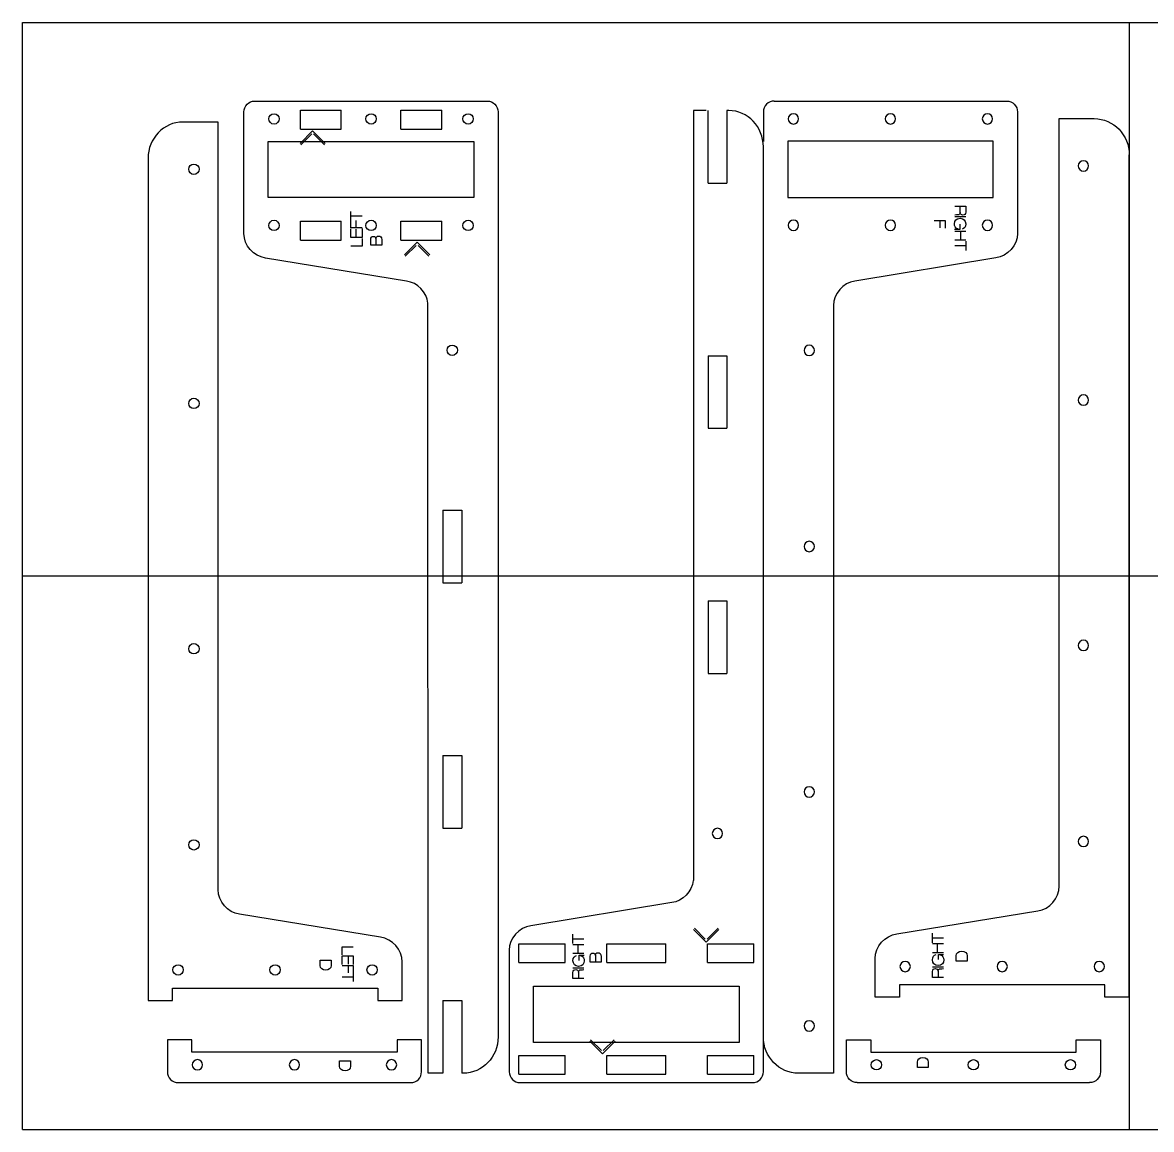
# Model space of a CAD drawing. Extents: x -610 to 0, y -305 to 0.
# Drawn here: x -609.6 to -298.7, y -304.8 to 0 of the extents above; entities that cross this region are included whole.
import ezdxf

# ---------------------------------------------------------------- set-up
doc = ezdxf.new("R2010")
doc.units = 0
doc.layers.add('CUTS', color=1, linetype='Continuous', true_color=0xff0000)
doc.layers.add('TEXT', color=5, linetype='Continuous', true_color=0x0000ff)
doc.layers.add('laser bed referance', color=3, linetype='Continuous', lineweight=25, true_color=0x00ff00)
doc.layers.add('Referance lines', color=2, linetype='Continuous', lineweight=25, true_color=0xffff00)

msp = doc.modelspace()

# ---------------------------------------------------------------- linework, layer by layer
at = {"layer": 'CUTS', "color": 1, "lineweight": 25, "true_color": 0xff0000}
for p, q in [((-545.63, -21.61), (-481.63, -21.61)), ((-402.58, -21.6), (-338.58, -21.6)), ((-533.1, -29.33), (-533.1, -24.13)), ((-533.1, -24.13), (-521.88, -24.13)), ((-521.88, -29.33), (-521.88, -24.13)), ((-505.38, -29.33), (-505.38, -24.13)), ((-505.38, -24.13), (-494.15, -24.13)), ((-494.15, -29.33), (-494.15, -24.13)), ((-421.32, -24.21), (-424.86, -24.23)), ((-424.86, -24.23), (-424.86, -236.23)), ((-420.82, -44.19), (-420.82, -24.21)), ((-415.12, -24.2), (-415.62, -24.2)), ((-415.62, -24.21), (-415.62, -44.19)), ((-533.1, -29.33), (-521.88, -29.33)), ((-505.38, -29.33), (-494.15, -29.33)), ((-304.8, -268.35), (-304.8, -36.45)), ((-575.05, -37.38), (-575.05, -269.28)), ((-420.82, -44.19), (-415.62, -44.19)), ((-533.1, -59.88), (-533.1, -54.68)), ((-533.1, -54.68), (-521.88, -54.68)), ((-521.88, -59.88), (-521.88, -54.68)), ((-505.38, -59.88), (-505.38, -54.68)), ((-505.38, -54.68), (-494.15, -54.68)), ((-494.15, -59.88), (-494.15, -54.68)), ((-533.1, -59.88), (-521.88, -59.88)), ((-505.38, -59.88), (-494.15, -59.88)), ((-497.91, -289.3), (-497.95, -77.3)), ((-420.82, -91.73), (-415.62, -91.73)), ((-420.82, -91.73), (-420.82, -111.73)), ((-415.62, -91.73), (-415.62, -111.73)), ((-420.82, -111.73), (-415.62, -111.73)), ((-493.87, -134.29), (-488.67, -134.29)), ((-493.87, -134.29), (-493.87, -154.29)), ((-488.67, -134.29), (-488.67, -154.29)), ((-493.87, -154.29), (-488.67, -154.29)), ((-420.82, -159.24), (-415.62, -159.24)), ((-420.82, -159.24), (-420.82, -179.24)), ((-415.62, -159.24), (-415.62, -179.24)), ((-420.82, -179.24), (-415.62, -179.24)), ((-493.87, -201.81), (-488.67, -201.81)), ((-493.87, -201.81), (-493.87, -221.81)), ((-488.67, -201.81), (-488.67, -221.81)), ((-493.87, -221.81), (-488.67, -221.81)), ((-472.96, -258.86), (-472.96, -253.66)), ((-472.96, -253.66), (-460.16, -253.66)), ((-460.16, -258.86), (-460.16, -253.66)), ((-448.73, -258.86), (-448.73, -253.66)), ((-448.73, -253.66), (-432.43, -253.66)), ((-432.43, -258.86), (-432.43, -253.66)), ((-421.01, -258.86), (-421.01, -253.66)), ((-421.01, -253.66), (-408.21, -253.66)), ((-408.21, -258.86), (-408.21, -253.66)), ((-472.96, -258.86), (-460.16, -258.86)), ((-448.73, -258.86), (-432.43, -258.86)), ((-421.01, -258.86), (-408.21, -258.86)), ((-493.87, -269.34), (-488.67, -269.34)), ((-493.87, -269.34), (-493.87, -289.3)), ((-488.67, -269.34), (-488.67, -289.3)), ((-472.96, -289.61), (-472.96, -284.41)), ((-472.96, -284.41), (-460.16, -284.41)), ((-460.16, -289.61), (-460.16, -284.41)), ((-448.73, -289.61), (-448.73, -284.41)), ((-448.73, -284.41), (-432.43, -284.41)), ((-432.43, -289.61), (-432.43, -284.41)), ((-421.01, -289.61), (-421.01, -284.41)), ((-421.01, -284.41), (-408.21, -284.41)), ((-408.21, -289.61), (-408.21, -284.41)), ((-566.72, -291.92), (-502.72, -291.92)), ((-493.87, -289.3), (-497.91, -289.3)), ((-488.27, -289.34), (-488.67, -289.3)), ((-472.96, -289.61), (-460.16, -289.61)), ((-472.58, -291.92), (-408.58, -291.92)), ((-448.73, -289.61), (-432.43, -289.61)), ((-421.01, -289.61), (-408.21, -289.61)), ((-379.72, -291.92), (-315.72, -291.92))]:
    msp.add_line(p, q, dxfattribs=at)
for points in [[(-548.63, -58.06), (-548.63, -28.55), (-548.63, -24.61)], [(-478.63, -24.61), (-478.63, -276.16), (-478.63, -279.34)], [(-405.58, -24.6), (-405.58, -32.71)], [(-335.58, -24.6), (-335.58, -58.04)], [(-555.77, -238.76), (-555.77, -27.38), (-565.41, -27.38)], [(-324.08, -237.83), (-324.08, -26.45), (-314.44, -26.45)], [(-541.93, -32.71), (-485.33, -32.71), (-485.33, -48.16), (-541.93, -48.16), (-541.93, -32.71), (-541.93, -32.71)], [(-405.58, -288.92), (-405.58, -37.37), (-405.58, -34.19)], [(-398.88, -48.15), (-342.28, -48.15), (-342.28, -32.7), (-398.88, -32.7), (-398.88, -48.15), (-398.88, -48.15)], [(-503.86, -71.19), (-542.68, -64.83)], [(-341.53, -64.82), (-380.35, -71.17)], [(-386.3, -77.95), (-386.3, -289.33), (-395.94, -289.33)], [(-430.81, -242.35), (-469.63, -248.71)], [(-511, -251.89), (-549.82, -245.53)], [(-368.85, -250.96), (-330.03, -244.6)], [(-475.58, -255.48), (-475.58, -284.98), (-475.58, -288.92)], [(-304.8, -268.35), (-311.5, -268.35), (-311.5, -264.95), (-368.1, -264.95), (-368.1, -268.35), (-374.8, -268.35), (-374.8, -257.73)], [(-575.05, -269.28), (-568.35, -269.28), (-568.35, -265.88), (-511.75, -265.88), (-511.75, -269.28), (-505.05, -269.28), (-505.05, -258.66)], [(-468.88, -265.37), (-412.28, -265.37), (-412.28, -280.82), (-468.88, -280.82), (-468.88, -265.37), (-468.88, -265.37)], [(-499.72, -288.92), (-499.72, -280.1), (-506.42, -280.1), (-506.42, -283.5), (-563.02, -283.5), (-563.02, -280.1), (-569.72, -280.1), (-569.72, -288.92)], [(-382.72, -288.92), (-382.72, -280.1), (-376.02, -280.1), (-376.02, -283.5), (-319.42, -283.5), (-319.42, -280.1), (-312.72, -280.1), (-312.72, -288.92)]]:
    msp.add_lwpolyline(points, dxfattribs=at)
for points in [[(-548.63, -24.61), (-548.63, -22.96), (-547.28, -21.61), (-545.63, -21.61)], [(-481.63, -21.61), (-479.98, -21.61), (-478.63, -22.96), (-478.63, -24.61)], [(-402.58, -21.6), (-404.23, -21.6), (-405.58, -22.95), (-405.58, -24.6)], [(-338.58, -21.6), (-336.93, -21.6), (-335.58, -22.95), (-335.58, -24.6)], [(-405.58, -34.19), (-405.58, -28.73), (-409.87, -24.25), (-415.12, -24.2)], [(-565.41, -27.38), (-570.71, -27.38), (-575.05, -31.88), (-575.05, -37.38)], [(-541.78, -26.53), (-541.78, -25.74), (-541.14, -25.1), (-540.35, -25.1)], [(-540.35, -27.95), (-541.14, -27.95), (-541.78, -27.32), (-541.78, -26.53)], [(-540.35, -25.1), (-539.57, -25.1), (-538.93, -25.74), (-538.93, -26.53)], [(-538.93, -26.53), (-538.93, -27.32), (-539.57, -27.95), (-540.35, -27.95)], [(-515.05, -26.53), (-515.05, -25.74), (-514.42, -25.1), (-513.63, -25.1)], [(-513.63, -27.95), (-514.42, -27.95), (-515.05, -27.32), (-515.05, -26.53)], [(-513.63, -25.1), (-512.84, -25.1), (-512.2, -25.74), (-512.2, -26.53)], [(-512.2, -26.53), (-512.2, -27.32), (-512.84, -27.95), (-513.63, -27.95)], [(-488.33, -26.53), (-488.33, -25.74), (-487.69, -25.1), (-486.9, -25.1)], [(-486.9, -27.95), (-487.69, -27.95), (-488.33, -27.32), (-488.33, -26.53)], [(-486.9, -25.1), (-486.12, -25.1), (-485.48, -25.74), (-485.48, -26.53)], [(-485.48, -26.53), (-485.48, -27.32), (-486.12, -27.95), (-486.9, -27.95)], [(-397.31, -25.09), (-398.09, -25.09), (-398.73, -25.73), (-398.73, -26.52)], [(-398.73, -26.52), (-398.73, -27.3), (-398.09, -27.94), (-397.31, -27.94)], [(-395.88, -26.52), (-395.88, -25.73), (-396.52, -25.09), (-397.31, -25.09)], [(-397.31, -27.94), (-396.52, -27.94), (-395.88, -27.3), (-395.88, -26.52)], [(-370.58, -25.09), (-371.37, -25.09), (-372.01, -25.73), (-372.01, -26.52)], [(-372.01, -26.52), (-372.01, -27.3), (-371.37, -27.94), (-370.58, -27.94)], [(-369.16, -26.52), (-369.16, -25.73), (-369.79, -25.09), (-370.58, -25.09)], [(-370.58, -27.94), (-369.79, -27.94), (-369.16, -27.3), (-369.16, -26.52)], [(-343.86, -25.09), (-344.64, -25.09), (-345.28, -25.73), (-345.28, -26.52)], [(-345.28, -26.52), (-345.28, -27.3), (-344.64, -27.94), (-343.86, -27.94)], [(-342.43, -26.52), (-342.43, -25.73), (-343.07, -25.09), (-343.86, -25.09)], [(-343.86, -27.94), (-343.07, -27.94), (-342.43, -27.3), (-342.43, -26.52)], [(-314.44, -26.45), (-309.14, -26.45), (-304.8, -30.95), (-304.8, -36.45)], [(-563.84, -40.4), (-563.84, -39.61), (-563.2, -38.97), (-562.41, -38.97)], [(-562.41, -41.82), (-563.2, -41.82), (-563.84, -41.19), (-563.84, -40.4)], [(-562.41, -38.97), (-561.63, -38.97), (-560.99, -39.61), (-560.99, -40.4)], [(-560.99, -40.4), (-560.99, -41.19), (-561.63, -41.82), (-562.41, -41.82)], [(-317.44, -38.05), (-318.23, -38.05), (-318.86, -38.68), (-318.86, -39.47)], [(-318.86, -39.47), (-318.86, -40.26), (-318.23, -40.9), (-317.44, -40.9)], [(-316.01, -39.47), (-316.01, -38.68), (-316.65, -38.05), (-317.44, -38.05)], [(-317.44, -40.9), (-316.65, -40.9), (-316.01, -40.26), (-316.01, -39.47)], [(-541.78, -55.84), (-541.78, -55.06), (-541.14, -54.42), (-540.35, -54.42)], [(-540.35, -57.27), (-541.14, -57.27), (-541.78, -56.63), (-541.78, -55.84)], [(-540.35, -54.42), (-539.57, -54.42), (-538.93, -55.06), (-538.93, -55.84)], [(-538.93, -55.84), (-538.93, -56.63), (-539.57, -57.27), (-540.35, -57.27)], [(-515.05, -55.84), (-515.05, -55.06), (-514.42, -54.42), (-513.63, -54.42)], [(-513.63, -57.27), (-514.42, -57.27), (-515.05, -56.63), (-515.05, -55.84)], [(-513.63, -54.42), (-512.84, -54.42), (-512.2, -55.06), (-512.2, -55.84)], [(-512.2, -55.84), (-512.2, -56.63), (-512.84, -57.27), (-513.63, -57.27)], [(-488.33, -55.84), (-488.33, -55.06), (-487.69, -54.42), (-486.9, -54.42)], [(-486.9, -57.27), (-487.69, -57.27), (-488.33, -56.63), (-488.33, -55.84)], [(-486.9, -54.42), (-486.12, -54.42), (-485.48, -55.06), (-485.48, -55.84)], [(-485.48, -55.84), (-485.48, -56.63), (-486.12, -57.27), (-486.9, -57.27)], [(-397.31, -54.41), (-398.09, -54.41), (-398.73, -55.04), (-398.73, -55.83)], [(-398.73, -55.83), (-398.73, -56.62), (-398.09, -57.26), (-397.31, -57.26)], [(-395.88, -55.83), (-395.88, -55.04), (-396.52, -54.41), (-397.31, -54.41)], [(-397.31, -57.26), (-396.52, -57.26), (-395.88, -56.62), (-395.88, -55.83)], [(-370.58, -54.41), (-371.37, -54.41), (-372.01, -55.04), (-372.01, -55.83)], [(-372.01, -55.83), (-372.01, -56.62), (-371.37, -57.26), (-370.58, -57.26)], [(-369.16, -55.83), (-369.16, -55.04), (-369.79, -54.41), (-370.58, -54.41)], [(-370.58, -57.26), (-369.79, -57.26), (-369.16, -56.62), (-369.16, -55.83)], [(-343.86, -54.41), (-344.64, -54.41), (-345.28, -55.04), (-345.28, -55.83)], [(-345.28, -55.83), (-345.28, -56.62), (-344.64, -57.26), (-343.86, -57.26)], [(-342.43, -55.83), (-342.43, -55.04), (-343.07, -54.41), (-343.86, -54.41)], [(-343.86, -57.26), (-343.07, -57.26), (-342.43, -56.62), (-342.43, -55.83)], [(-542.68, -64.83), (-545.95, -64.4), (-548.63, -61.36), (-548.63, -58.06)], [(-335.58, -58.04), (-335.58, -61.34), (-338.26, -64.39), (-341.53, -64.82)], [(-497.95, -77.3), (-498.27, -74.26), (-500.81, -71.58), (-503.86, -71.19)], [(-380.35, -71.17), (-383.62, -71.6), (-386.3, -74.65), (-386.3, -77.95)], [(-492.69, -90.24), (-492.69, -89.45), (-492.06, -88.82), (-491.27, -88.82)], [(-491.27, -88.82), (-490.48, -88.82), (-489.84, -89.45), (-489.84, -90.24)], [(-392.94, -88.84), (-393.73, -88.84), (-394.37, -89.48), (-394.37, -90.27)], [(-391.52, -90.27), (-391.52, -89.48), (-392.16, -88.84), (-392.94, -88.84)], [(-491.27, -91.67), (-492.06, -91.67), (-492.69, -91.03), (-492.69, -90.24)], [(-489.84, -90.24), (-489.84, -91.03), (-490.48, -91.67), (-491.27, -91.67)], [(-394.37, -90.27), (-394.37, -91.06), (-393.73, -91.69), (-392.94, -91.69)], [(-392.94, -91.69), (-392.16, -91.69), (-391.52, -91.06), (-391.52, -90.27)], [(-317.44, -102.52), (-318.23, -102.52), (-318.86, -103.16), (-318.86, -103.94)], [(-316.01, -103.94), (-316.01, -103.16), (-316.65, -102.52), (-317.44, -102.52)], [(-563.84, -104.87), (-563.84, -104.09), (-563.2, -103.45), (-562.41, -103.45)], [(-562.41, -106.3), (-563.2, -106.3), (-563.84, -105.66), (-563.84, -104.87)], [(-562.41, -103.45), (-561.63, -103.45), (-560.99, -104.09), (-560.99, -104.87)], [(-560.99, -104.87), (-560.99, -105.66), (-561.63, -106.3), (-562.41, -106.3)], [(-318.86, -103.94), (-318.86, -104.73), (-318.23, -105.37), (-317.44, -105.37)], [(-317.44, -105.37), (-316.65, -105.37), (-316.01, -104.73), (-316.01, -103.94)], [(-392.94, -142.85), (-393.73, -142.85), (-394.37, -143.49), (-394.37, -144.28)], [(-391.52, -144.28), (-391.52, -143.49), (-392.16, -142.85), (-392.94, -142.85)], [(-394.37, -144.28), (-394.37, -145.07), (-393.73, -145.7), (-392.94, -145.7)], [(-392.94, -145.7), (-392.16, -145.7), (-391.52, -145.07), (-391.52, -144.28)], [(-317.44, -170.07), (-318.23, -170.07), (-318.86, -170.71), (-318.86, -171.5)], [(-316.01, -171.5), (-316.01, -170.71), (-316.65, -170.07), (-317.44, -170.07)], [(-563.84, -172.43), (-563.84, -171.64), (-563.2, -171), (-562.41, -171)], [(-562.41, -173.85), (-563.2, -173.85), (-563.84, -173.21), (-563.84, -172.43)], [(-562.41, -171), (-561.63, -171), (-560.99, -171.64), (-560.99, -172.43)], [(-560.99, -172.43), (-560.99, -173.21), (-561.63, -173.85), (-562.41, -173.85)], [(-318.86, -171.5), (-318.86, -172.29), (-318.23, -172.92), (-317.44, -172.92)], [(-317.44, -172.92), (-316.65, -172.92), (-316.01, -172.29), (-316.01, -171.5)], [(-392.94, -210.43), (-393.73, -210.43), (-394.37, -211.07), (-394.37, -211.86)], [(-391.52, -211.86), (-391.52, -211.07), (-392.16, -210.43), (-392.94, -210.43)], [(-394.37, -211.86), (-394.37, -212.64), (-393.73, -213.28), (-392.94, -213.28)], [(-392.94, -213.28), (-392.16, -213.28), (-391.52, -212.64), (-391.52, -211.86)], [(-418.22, -221.87), (-419.01, -221.87), (-419.65, -222.51), (-419.65, -223.29)], [(-419.65, -223.29), (-419.65, -224.08), (-419.01, -224.72), (-418.22, -224.72)], [(-416.8, -223.29), (-416.8, -222.51), (-417.43, -221.87), (-418.22, -221.87)], [(-418.22, -224.72), (-417.43, -224.72), (-416.8, -224.08), (-416.8, -223.29)], [(-563.84, -226.44), (-563.84, -225.65), (-563.2, -225.01), (-562.41, -225.01)], [(-562.41, -227.86), (-563.2, -227.86), (-563.84, -227.22), (-563.84, -226.44)], [(-562.41, -225.01), (-561.63, -225.01), (-560.99, -225.65), (-560.99, -226.44)], [(-560.99, -226.44), (-560.99, -227.22), (-561.63, -227.86), (-562.41, -227.86)], [(-317.44, -224.08), (-318.23, -224.08), (-318.86, -224.72), (-318.86, -225.51)], [(-318.86, -225.51), (-318.86, -226.29), (-318.23, -226.93), (-317.44, -226.93)], [(-316.01, -225.51), (-316.01, -224.72), (-316.65, -224.08), (-317.44, -224.08)], [(-317.44, -226.93), (-316.65, -226.93), (-316.01, -226.29), (-316.01, -225.51)], [(-424.9, -236.23), (-425.23, -239.27), (-427.76, -241.95), (-430.81, -242.35)], [(-549.82, -245.53), (-553.09, -245.11), (-555.77, -242.06), (-555.77, -238.76)], [(-330.03, -244.6), (-326.76, -244.18), (-324.08, -241.13), (-324.08, -237.83)], [(-469.63, -248.71), (-472.9, -249.13), (-475.58, -252.18), (-475.58, -255.48)], [(-374.8, -257.73), (-374.8, -254.43), (-372.12, -251.38), (-368.85, -250.96)], [(-505.05, -258.66), (-505.05, -255.36), (-507.73, -252.31), (-511, -251.89)], [(-568.2, -260.87), (-568.2, -260.09), (-567.56, -259.45), (-566.78, -259.45)], [(-566.78, -262.3), (-567.56, -262.3), (-568.2, -261.66), (-568.2, -260.87)], [(-566.78, -259.45), (-565.99, -259.45), (-565.35, -260.09), (-565.35, -260.87)], [(-565.35, -260.87), (-565.35, -261.66), (-565.99, -262.3), (-566.78, -262.3)], [(-541.48, -260.87), (-541.48, -260.09), (-540.84, -259.45), (-540.05, -259.45)], [(-540.05, -262.3), (-540.84, -262.3), (-541.48, -261.66), (-541.48, -260.87)], [(-540.05, -259.45), (-539.27, -259.45), (-538.63, -260.09), (-538.63, -260.87)], [(-538.63, -260.87), (-538.63, -261.66), (-539.27, -262.3), (-540.05, -262.3)], [(-514.75, -260.87), (-514.75, -260.09), (-514.11, -259.45), (-513.33, -259.45)], [(-513.33, -262.3), (-514.11, -262.3), (-514.75, -261.66), (-514.75, -260.87)], [(-513.33, -259.45), (-512.54, -259.45), (-511.9, -260.09), (-511.9, -260.87)], [(-511.9, -260.87), (-511.9, -261.66), (-512.54, -262.3), (-513.33, -262.3)], [(-366.52, -258.52), (-367.31, -258.52), (-367.95, -259.16), (-367.95, -259.94)], [(-367.95, -259.94), (-367.95, -260.73), (-367.31, -261.37), (-366.52, -261.37)], [(-365.1, -259.94), (-365.1, -259.16), (-365.74, -258.52), (-366.52, -258.52)], [(-366.52, -261.37), (-365.74, -261.37), (-365.1, -260.73), (-365.1, -259.94)], [(-339.8, -258.52), (-340.59, -258.52), (-341.22, -259.16), (-341.22, -259.94)], [(-341.22, -259.94), (-341.22, -260.73), (-340.59, -261.37), (-339.8, -261.37)], [(-338.37, -259.94), (-338.37, -259.16), (-339.01, -258.52), (-339.8, -258.52)], [(-339.8, -261.37), (-339.01, -261.37), (-338.37, -260.73), (-338.37, -259.94)], [(-313.08, -258.52), (-313.86, -258.52), (-314.5, -259.16), (-314.5, -259.94)], [(-314.5, -259.94), (-314.5, -260.73), (-313.86, -261.37), (-313.08, -261.37)], [(-311.65, -259.94), (-311.65, -259.16), (-312.29, -258.52), (-313.08, -258.52)], [(-313.08, -261.37), (-312.29, -261.37), (-311.65, -260.73), (-311.65, -259.94)], [(-392.94, -274.88), (-393.73, -274.88), (-394.37, -275.52), (-394.37, -276.31)], [(-394.37, -276.31), (-394.37, -277.09), (-393.73, -277.73), (-392.94, -277.73)], [(-391.52, -276.31), (-391.52, -275.52), (-392.16, -274.88), (-392.94, -274.88)], [(-392.94, -277.73), (-392.16, -277.73), (-391.52, -277.09), (-391.52, -276.31)], [(-478.63, -279.34), (-478.63, -284.84), (-482.97, -289.34), (-488.27, -289.34)], [(-395.94, -289.33), (-401.24, -289.33), (-405.58, -284.83), (-405.58, -279.33)], [(-561.45, -285.58), (-562.24, -285.58), (-562.87, -286.22), (-562.87, -287.01)], [(-560.02, -287.01), (-560.02, -286.22), (-560.66, -285.58), (-561.45, -285.58)], [(-534.72, -285.58), (-535.51, -285.58), (-536.15, -286.22), (-536.15, -287.01)], [(-533.3, -287.01), (-533.3, -286.22), (-533.94, -285.58), (-534.72, -285.58)], [(-508, -285.58), (-508.79, -285.58), (-509.42, -286.22), (-509.42, -287.01)], [(-506.57, -287.01), (-506.57, -286.22), (-507.21, -285.58), (-508, -285.58)], [(-375.87, -287.01), (-375.87, -286.22), (-375.24, -285.58), (-374.45, -285.58)], [(-374.45, -285.58), (-373.66, -285.58), (-373.02, -286.22), (-373.02, -287.01)], [(-349.15, -287.01), (-349.15, -286.22), (-348.51, -285.58), (-347.72, -285.58)], [(-347.72, -285.58), (-346.94, -285.58), (-346.3, -286.22), (-346.3, -287.01)], [(-322.42, -287.01), (-322.42, -286.22), (-321.79, -285.58), (-321, -285.58)], [(-321, -285.58), (-320.21, -285.58), (-319.57, -286.22), (-319.57, -287.01)], [(-569.72, -288.92), (-569.72, -290.57), (-568.37, -291.92), (-566.72, -291.92)], [(-562.87, -287.01), (-562.87, -287.79), (-562.24, -288.43), (-561.45, -288.43)], [(-561.45, -288.43), (-560.66, -288.43), (-560.02, -287.79), (-560.02, -287.01)], [(-536.15, -287.01), (-536.15, -287.79), (-535.51, -288.43), (-534.72, -288.43)], [(-534.72, -288.43), (-533.94, -288.43), (-533.3, -287.79), (-533.3, -287.01)], [(-509.42, -287.01), (-509.42, -287.79), (-508.79, -288.43), (-508, -288.43)], [(-508, -288.43), (-507.21, -288.43), (-506.57, -287.79), (-506.57, -287.01)], [(-502.72, -291.92), (-501.07, -291.92), (-499.72, -290.57), (-499.72, -288.92)], [(-475.58, -288.92), (-475.58, -290.57), (-474.23, -291.92), (-472.58, -291.92)], [(-408.58, -291.92), (-406.93, -291.92), (-405.58, -290.57), (-405.58, -288.92)], [(-379.72, -291.92), (-381.37, -291.92), (-382.72, -290.57), (-382.72, -288.92)], [(-374.45, -288.43), (-375.24, -288.43), (-375.87, -287.79), (-375.87, -287.01)], [(-373.02, -287.01), (-373.02, -287.79), (-373.66, -288.43), (-374.45, -288.43)], [(-347.72, -288.43), (-348.51, -288.43), (-349.15, -287.79), (-349.15, -287.01)], [(-346.3, -287.01), (-346.3, -287.79), (-346.94, -288.43), (-347.72, -288.43)], [(-321, -288.43), (-321.79, -288.43), (-322.42, -287.79), (-322.42, -287.01)], [(-319.57, -287.01), (-319.57, -287.79), (-320.21, -288.43), (-321, -288.43)], [(-312.72, -288.92), (-312.72, -290.57), (-314.07, -291.92), (-315.72, -291.92)]]:
    msp.add_open_spline(points, degree=3, dxfattribs=at)
at = {"layer": 'laser bed referance'}
for p, q in [((-609.6, 0), (0, 0)), ((-609.6, -304.8), (-609.6, 0)), ((-609.6, -304.8), (0, -304.8))]:
    msp.add_line(p, q, dxfattribs=at)
at = {"layer": 'Referance lines'}
for p, q in [((-304.8, 0), (-304.8, -304.8)), ((-609.6, -152.4), (0, -152.4))]:
    msp.add_line(p, q, dxfattribs=at)
at = {"layer": 'TEXT', "color": 5, "true_color": 0x0000ff}
for points in [[(-526.23, -33.27), (-529.71, -29.8), (-533.19, -33.27)], [(-529.96, -30.66), (-532.96, -33.66)], [(-526.47, -33.65), (-529.46, -30.66)], [(-519.15, -54.68), (-519.15, -52.05)], [(-352.85, -50.55), (-349.86, -50.55), (-349.86, -52.19)], [(-351.39, -52.3), (-351.4, -50.55)], [(-351.39, -52.3), (-351.39, -52.3)], [(-516.1, -53.35), (-519.15, -53.35)], [(-516.1, -56.48), (-519.15, -56.48), (-519.15, -54.34)], [(-517.73, -56.48), (-517.73, -54.47)], [(-358.56, -54.51), (-355.54, -54.51), (-355.54, -56.63)], [(-356.95, -54.51), (-356.95, -56.5)], [(-351.51, -55.53), (-351.51, -56.94), (-352.91, -56.94)], [(-349.86, -53.51), (-352.85, -53.51)], [(-516.1, -56.75), (-516.1, -59.15), (-519.15, -59.15), (-519.15, -56.77)], [(-517.73, -59.15), (-517.73, -56.87)], [(-352.85, -57.4), (-349.86, -57.4)], [(-351.25, -57.4), (-351.25, -59.96)], [(-516.1, -59.44), (-516.1, -61.58), (-519.15, -61.58)], [(-513.71, -61.33), (-513.71, -59.69)], [(-510.69, -59.8), (-510.69, -61.33), (-513.71, -61.33), (-513.71, -61.33)], [(-512.28, -59.55), (-512.28, -61.33)], [(-512.28, -59.55), (-512.27, -59.55)], [(-497.47, -63.99), (-500.95, -60.51), (-504.42, -63.99)], [(-501.19, -61.37), (-504.2, -64.37)], [(-497.71, -64.36), (-500.69, -61.37)], [(-349.86, -59.96), (-352.85, -59.96)], [(-352.85, -61.41), (-349.89, -61.41)], [(-349.86, -60.16), (-349.86, -62.74)], [(-458.01, -253.64), (-458.01, -251.06)], [(-424.8, -249.75), (-421.32, -253.23), (-417.84, -249.75)], [(-424.56, -249.38), (-421.57, -252.37)], [(-421.07, -252.37), (-418.07, -249.37)], [(-359, -253.38), (-359, -250.8)], [(-521.59, -256.7), (-521.59, -254.56), (-518.54, -254.56)], [(-458.01, -253.84), (-455.02, -253.84)], [(-455.02, -252.39), (-457.98, -252.39)], [(-456.62, -256.4), (-456.62, -253.84)], [(-359, -253.58), (-356.01, -253.58)], [(-356.01, -252.13), (-358.97, -252.13)], [(-357.61, -256.14), (-357.61, -253.58)], [(-521.59, -259.39), (-521.59, -257), (-518.54, -257), (-518.54, -259.37)], [(-519.96, -257), (-519.96, -259.27)], [(-455.02, -256.4), (-458.01, -256.4)], [(-456.35, -258.26), (-456.35, -256.86), (-454.95, -256.86)], [(-453.27, -258.7), (-453.27, -257.06)], [(-450.25, -257.17), (-450.25, -258.7), (-453.27, -258.7), (-453.27, -258.7)], [(-451.83, -256.91), (-451.83, -258.7)], [(-451.83, -256.91), (-451.82, -256.91)], [(-356.01, -256.14), (-359, -256.14)], [(-357.35, -258), (-357.35, -256.6), (-355.95, -256.6)], [(-352.46, -258.46), (-352.46, -256.99)], [(-349.44, -256.99), (-349.44, -258.46), (-352.46, -258.46), (-352.46, -258.46)], [(-527.63, -259.64), (-527.63, -258.16), (-524.61, -258.16), (-524.61, -258.16)], [(-524.61, -258.16), (-524.61, -259.64)], [(-521.59, -259.66), (-518.54, -259.66), (-518.54, -261.8)], [(-519.96, -259.66), (-519.96, -261.67)], [(-458.01, -260.28), (-455.02, -260.28)], [(-359, -260.02), (-356.01, -260.02)], [(-521.59, -262.79), (-518.54, -262.79)], [(-518.54, -261.47), (-518.54, -264.09)], [(-455.02, -263.25), (-458.01, -263.25), (-458.01, -261.6)], [(-456.48, -261.49), (-456.47, -261.5)], [(-456.47, -261.5), (-456.47, -263.25)], [(-356.01, -262.99), (-359, -262.99), (-359, -261.35)], [(-357.47, -261.23), (-357.47, -261.24), (-357.46, -262.99)], [(-453.4, -280.48), (-449.92, -283.96), (-446.44, -280.48)], [(-453.16, -280.11), (-450.17, -283.1)], [(-449.67, -283.1), (-446.67, -280.1)], [(-522.3, -287.38), (-522.3, -285.91), (-519.28, -285.91), (-519.28, -285.91)], [(-519.28, -285.91), (-519.28, -287.38)], [(-363.17, -287.75), (-363.17, -286.28)], [(-360.15, -286.28), (-360.15, -287.75), (-363.17, -287.75), (-363.17, -287.75)]]:
    msp.add_lwpolyline(points, dxfattribs=at)
for points in [[(-351.39, -52.3), (-351.4, -52.76), (-351.61, -52.96), (-352.02, -52.96)], [(-350.67, -53.01), (-350.96, -53.01), (-351.36, -52.82), (-351.39, -52.3)], [(-349.86, -52.19), (-349.86, -52.79), (-350.14, -53.01), (-350.67, -53.01)], [(-352.98, -55.42), (-352.98, -54.57), (-352.41, -53.88), (-351.42, -53.88)], [(-352.01, -56.83), (-352.7, -56.63), (-352.98, -56.05), (-352.98, -55.42)], [(-352.02, -52.96), (-352.13, -52.96), (-352.72, -52.97), (-352.85, -53.03)], [(-351.42, -53.88), (-350.43, -53.88), (-349.86, -54.57), (-349.86, -55.42)], [(-349.86, -55.42), (-349.86, -56.36), (-350.27, -56.79), (-350.85, -56.89)], [(-513.71, -59.69), (-513.71, -59.21), (-513.46, -58.88), (-512.97, -58.88)], [(-512.97, -58.88), (-512.61, -58.88), (-512.27, -59.19), (-512.28, -59.55)], [(-512.27, -59.55), (-512.25, -59.15), (-512.04, -58.78), (-511.51, -58.78)], [(-511.51, -58.78), (-511.16, -58.78), (-510.69, -59.01), (-510.69, -59.8)], [(-351.51, -56.94), (-351.86, -56.89), (-352.01, -56.83), (-352.01, -56.83)], [(-458.01, -258.37), (-458.01, -257.44), (-457.59, -257.01), (-457.01, -256.9)], [(-456.35, -256.86), (-456.01, -256.9), (-455.85, -256.96), (-455.85, -256.96)], [(-455.85, -256.96), (-455.17, -257.17), (-454.89, -257.75), (-454.89, -258.37)], [(-453.27, -257.06), (-453.27, -256.58), (-453.01, -256.24), (-452.52, -256.24)], [(-452.52, -256.24), (-452.16, -256.24), (-451.82, -256.56), (-451.83, -256.91)], [(-451.82, -256.91), (-451.81, -256.52), (-451.6, -256.15), (-451.07, -256.15)], [(-451.07, -256.15), (-450.72, -256.15), (-450.25, -256.38), (-450.25, -257.17)], [(-359, -258.11), (-359, -257.18), (-358.59, -256.75), (-358.01, -256.64)], [(-357.35, -256.6), (-357, -256.64), (-356.85, -256.7), (-356.85, -256.7)], [(-356.85, -256.7), (-356.16, -256.91), (-355.88, -257.49), (-355.88, -258.11)], [(-352.46, -256.99), (-352.46, -256.16), (-351.85, -255.73), (-350.95, -255.73)], [(-350.95, -255.73), (-350.05, -255.73), (-349.44, -256.16), (-349.44, -256.99)], [(-526.12, -260.9), (-527.02, -260.9), (-527.63, -260.47), (-527.63, -259.64)], [(-524.61, -259.64), (-524.61, -260.47), (-525.22, -260.9), (-526.12, -260.9)], [(-456.45, -259.92), (-457.43, -259.92), (-458.01, -259.22), (-458.01, -258.37)], [(-458.01, -261.6), (-458.01, -261.01), (-457.72, -260.78), (-457.19, -260.78)], [(-457.19, -260.78), (-456.91, -260.78), (-456.51, -260.97), (-456.48, -261.49)], [(-456.47, -261.5), (-456.47, -261.04), (-456.25, -260.83), (-455.84, -260.83)], [(-454.89, -258.37), (-454.89, -259.22), (-455.46, -259.92), (-456.45, -259.92)], [(-455.84, -260.83), (-455.73, -260.83), (-455.14, -260.83), (-455.02, -260.77)], [(-357.44, -259.66), (-358.43, -259.66), (-359, -258.97), (-359, -258.11)], [(-359, -261.35), (-359, -260.75), (-358.72, -260.52), (-358.19, -260.52)], [(-358.19, -260.52), (-357.9, -260.52), (-357.5, -260.72), (-357.47, -261.23)], [(-357.47, -261.24), (-357.46, -260.78), (-357.25, -260.58), (-356.84, -260.58)], [(-355.88, -258.11), (-355.88, -258.97), (-356.45, -259.66), (-357.44, -259.66)], [(-356.84, -260.58), (-356.73, -260.58), (-356.14, -260.57), (-356.01, -260.51)], [(-363.17, -286.28), (-363.17, -285.44), (-362.56, -285.01), (-361.66, -285.01)], [(-361.66, -285.01), (-360.76, -285.01), (-360.15, -285.44), (-360.15, -286.28)], [(-520.79, -288.64), (-521.69, -288.64), (-522.3, -288.21), (-522.3, -287.38)], [(-519.28, -287.38), (-519.28, -288.21), (-519.89, -288.64), (-520.79, -288.64)]]:
    msp.add_open_spline(points, degree=3, dxfattribs=at)

doc.saveas('drawing.dxf')
